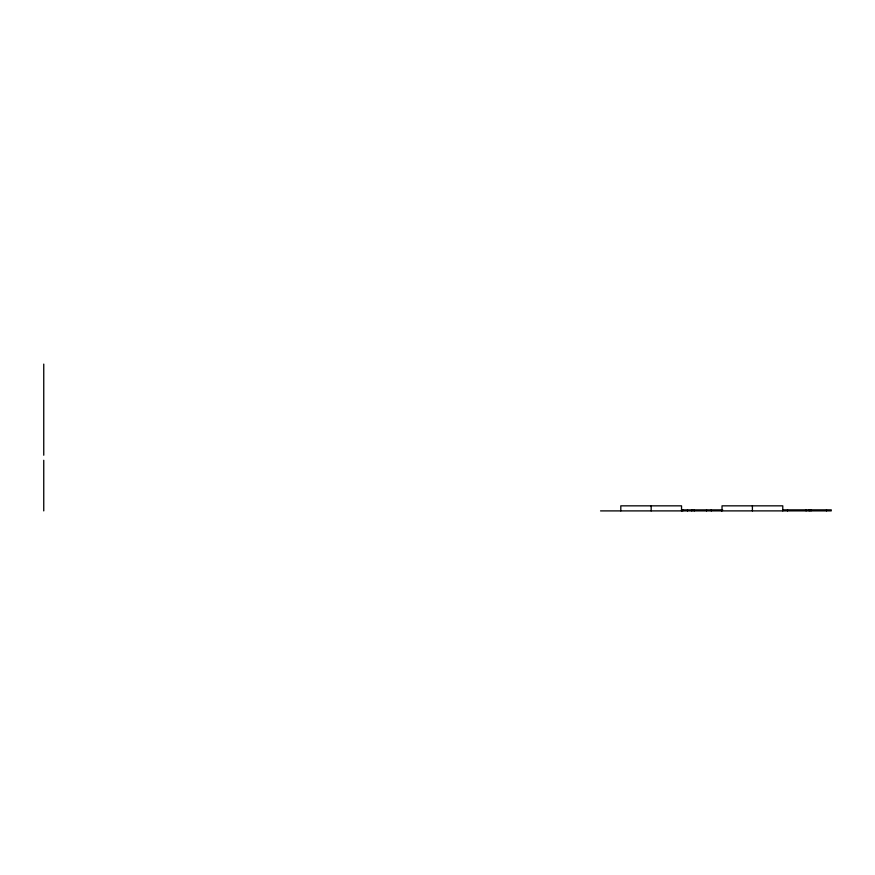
<?xml version="1.0" encoding="UTF-8"?>
<svg xmlns="http://www.w3.org/2000/svg" width="875" height="875" viewBox="0 0 875 875"><rect width="100%" height="100%" fill="white"/><g stroke="black" fill="none" stroke-linecap="round" stroke-linejoin="round"><path stroke-width="1.31" d="M681.538 509.884L722.684 509.884M782.775 509.863L831.25 509.863L831.25 510.88L600.545 510.902M826.503 509.863L826.503 510.88M810.983 509.863L810.983 510.88M809.2 509.863L809.2 510.88M806.105 509.863L806.105 510.88M787.522 509.863L787.522 510.88M782.775 510.902L782.775 505.838L722.028 505.838L722.028 510.902M752.402 505.838L752.402 510.902M721.514 509.884L721.514 510.902M711.298 509.884L711.298 510.902M706.552 509.884L706.552 510.902M694.258 509.884L694.258 510.902M691.786 509.884L691.786 510.902M687.498 509.884L687.498 510.902M682.763 509.884L682.763 510.902M681.538 510.902L681.538 505.838L620.802 505.838L620.802 510.902M651.164 505.838L651.164 510.902M43.75 364.098L43.75 455.219M43.75 460.283L43.75 510.902"/></g></svg>
